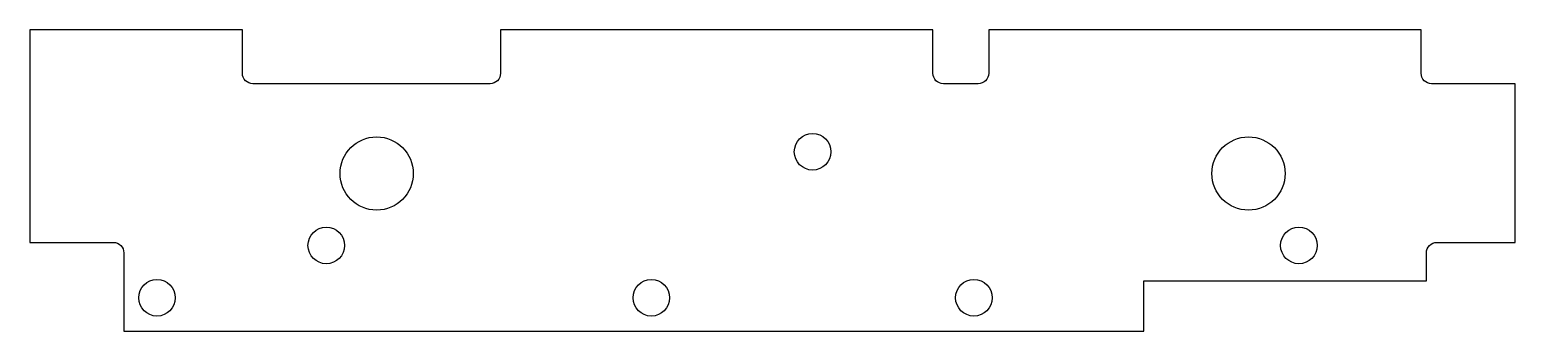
# Model space of a CAD drawing. Header units: millimetres. Extents: x -44.9 to 40.3, y -4.9 to 12.4.
import ezdxf

# ---------------------------------------------------------------- set-up
doc = ezdxf.new("R2010")
doc.units = ezdxf.units.MM

msp = doc.modelspace()

# ---------------------------------------------------------------- linework, layer by layer
msp.add_lwpolyline([(40.3, 9.252), (35.5, 9.252, -0.414214), (34.9, 9.852), (34.9, 12.352), (10.1, 12.352), (10.1, 9.852, -0.414214), (9.5, 9.252), (7.5, 9.252, -0.414214), (6.9, 9.852), (6.9, 12.352), (-17.9, 12.352), (-17.9, 9.852, -0.414214), (-18.5, 9.252), (-32.1, 9.252, -0.414214), (-32.7, 9.852), (-32.7, 12.352), (-44.9, 12.352), (-44.9, 0.152), (-40.1, 0.152, -0.414214), (-39.5, -0.448), (-39.5, -4.948), (19, -4.948), (19, -2.048), (35.2, -2.048), (35.2, -0.448, -0.414214), (35.8, 0.152), (40.3, 0.152)], format="xyb", close=True)
for centre, radius in [((-25, 4.102), 2.1), ((0, 5.352), 1.05), ((25, 4.102), 2.1), ((-27.891, -0.023), 1.05), ((27.891, -0.023), 1.05), ((-37.6, -3.023), 1.05), ((-9.25, -3.023), 1.05), ((9.25, -3.023), 1.05)]:
    msp.add_circle(centre, radius)

doc.saveas('drawing.dxf')
